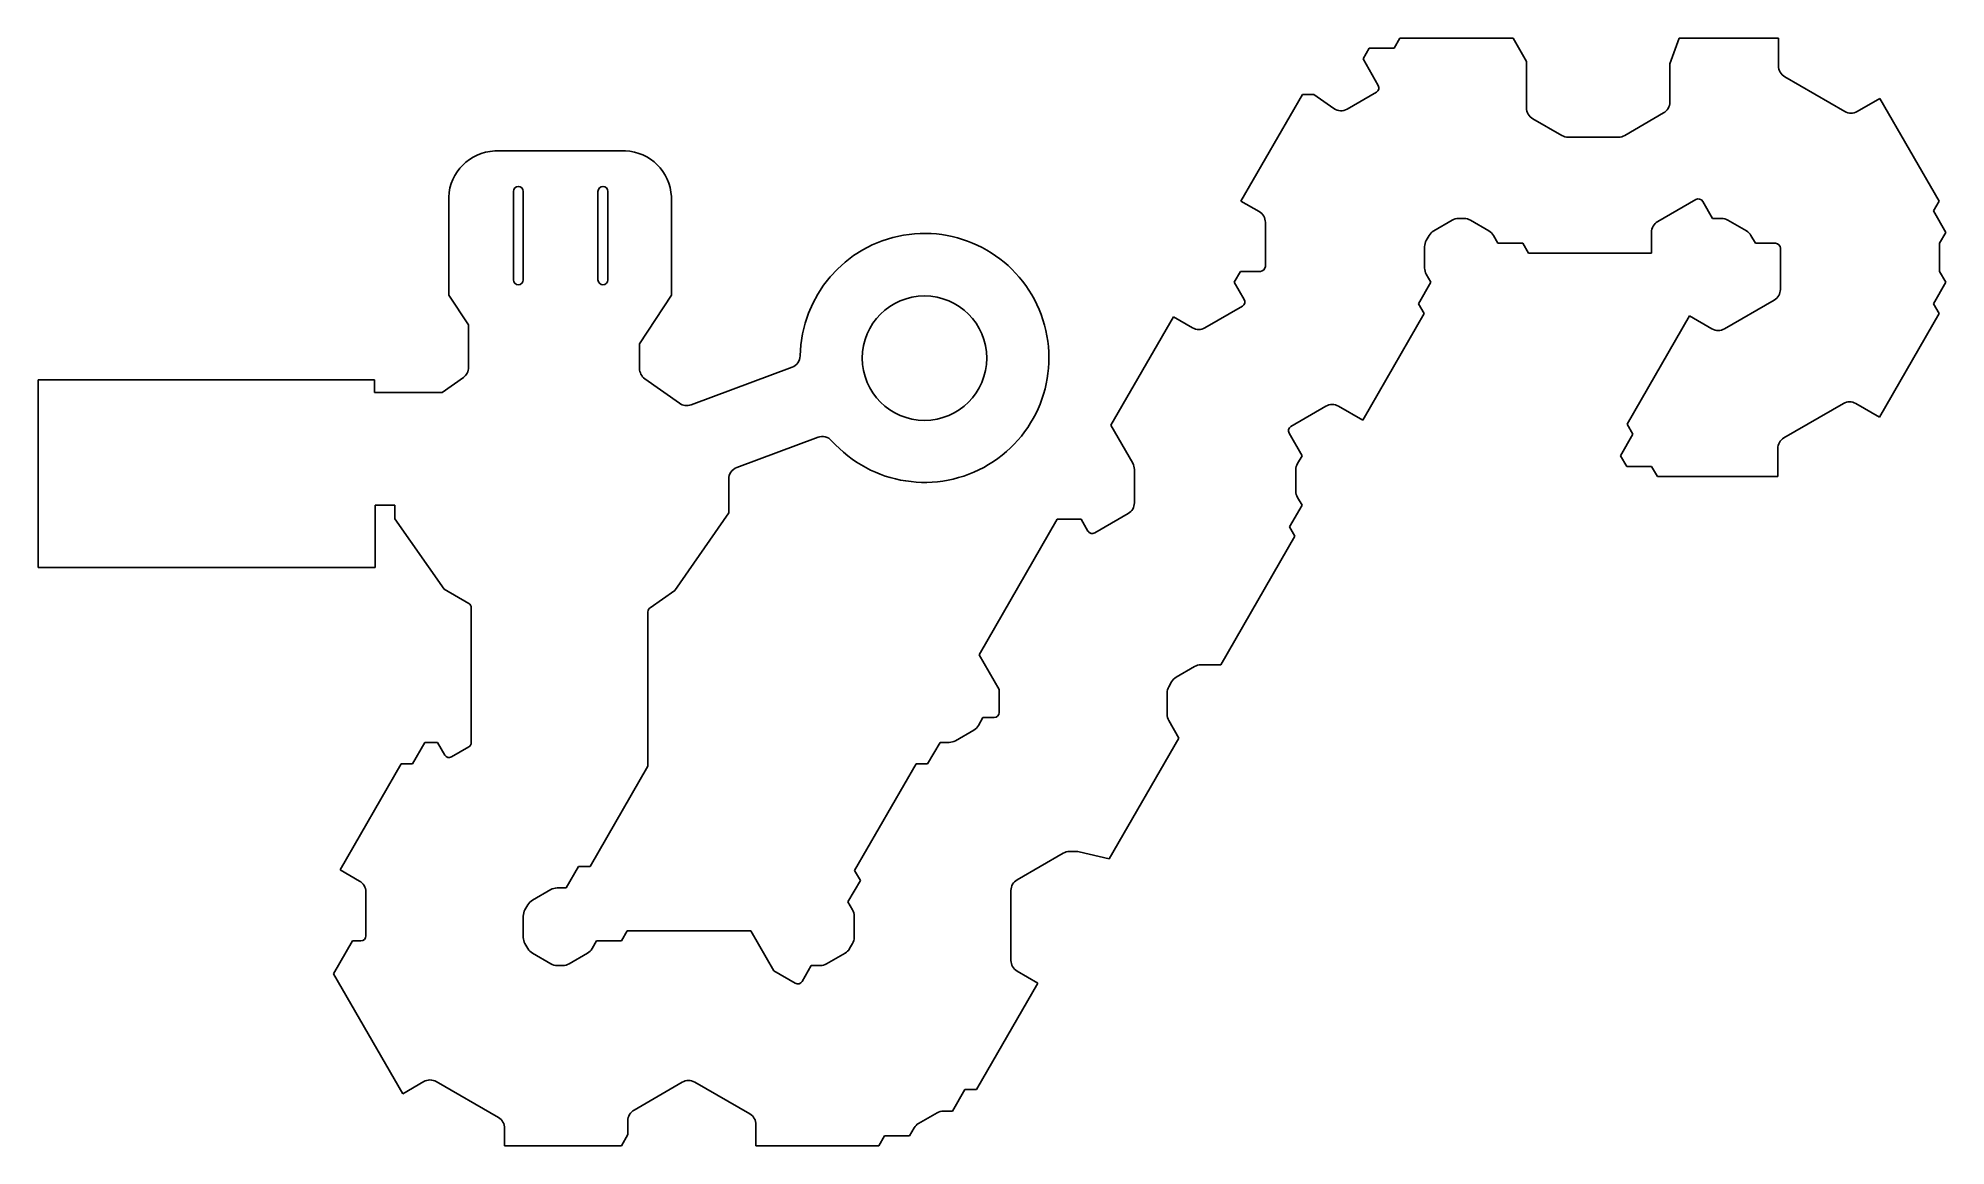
# Model space of a CAD drawing. Header units: millimetres. Extents: x 121.4 to 198.1, y -113.6 to -69.1.
import ezdxf

# ---------------------------------------------------------------- set-up
doc = ezdxf.new("R2010")
doc.units = ezdxf.units.MM
doc.layers.get('0').update_dxf_attribs({"linetype": 'CONTINUOUS'})

msp = doc.modelspace()

# ---------------------------------------------------------------- linework, layer by layer
for p, q in [((174.898, -69.473), (174.648, -69.906)), ((175.898, -69.473), (174.898, -69.473)), ((176.129, -69.073), (175.898, -69.473)), ((180.68, -69.073), (176.129, -69.073)), ((181.22, -70.01), (180.68, -69.073)), ((187.362, -69.07), (186.978, -70.105)), ((191.349, -69.07), (187.362, -69.07)), ((191.349, -70.186), (191.349, -69.07)), ((174.648, -69.906), (175.262, -70.97)), ((181.22, -70.01), (181.22, -71.871)), ((186.978, -70.105), (186.978, -71.642)), ((175.189, -71.243), (174.014, -71.922)), ((194.012, -72.013), (191.599, -70.619)), ((172.211, -71.335), (169.742, -75.612)), ((172.673, -71.335), (172.211, -71.335)), ((172.673, -71.335), (173.477, -71.898)), ((195.423, -71.487), (194.512, -72.013)), ((197.805, -75.612), (195.423, -71.487)), ((181.47, -72.304), (182.645, -72.983)), ((186.729, -72.075), (185.166, -72.982)), ((139.75, -73.6), (145, -73.6)), ((184.915, -73.05), (182.895, -73.05)), ((137.9, -79.395), (137.9, -75.45)), ((146.85, -75.436), (146.85, -79.395)), ((169.742, -75.612), (170.473, -76.034)), ((186.492, -76.439), (188.027, -75.553)), ((188.301, -75.626), (188.699, -76.315)), ((197.574, -76.012), (197.805, -75.612)), ((170.723, -76.467), (170.723, -77.874)), ((177.489, -76.811), (178.232, -76.382)), ((178.482, -76.315), (178.714, -76.315)), ((178.964, -76.382), (179.707, -76.811)), ((188.699, -76.315), (189.065, -76.315)), ((189.315, -76.382), (190.058, -76.811)), ((198.074, -76.878), (197.574, -76.012)), ((177.19, -77.195), (177.306, -76.994)), ((179.89, -76.994), (180.073, -77.311)), ((180.073, -77.311), (181.073, -77.311)), ((181.073, -77.311), (181.304, -77.711)), ((186.242, -77.711), (186.242, -76.872)), ((190.241, -76.994), (190.424, -77.311)), ((190.424, -77.311), (191.224, -77.311)), ((197.824, -77.311), (198.074, -76.878)), ((197.824, -77.311), (197.824, -78.437)), ((170.723, -77.874), (170.723, -78.237)), ((177.123, -78.303), (177.123, -77.445)), ((181.304, -77.711), (186.242, -77.711)), ((191.424, -77.511), (191.424, -77.874)), ((191.424, -77.874), (191.424, -79.161)), ((169.723, -78.437), (169.473, -78.87)), ((169.473, -78.87), (169.873, -79.563)), ((170.523, -78.437), (169.723, -78.437)), ((176.873, -79.736), (177.373, -78.87)), ((177.373, -78.87), (177.19, -78.553)), ((197.574, -79.736), (198.074, -78.87)), ((198.074, -78.87), (197.824, -78.437)), ((137.9, -79.395), (138.7, -80.58)), ((145.572, -81.344), (146.85, -79.395)), ((177.104, -80.136), (176.873, -79.736)), ((191.174, -79.594), (189.174, -80.749)), ((197.805, -80.136), (197.574, -79.736)), ((167.028, -80.26), (164.511, -84.619)), ((167.797, -80.704), (167.028, -80.26)), ((169.8, -79.837), (168.297, -80.704)), ((174.635, -84.413), (177.104, -80.136)), ((187.776, -80.23), (185.268, -84.576)), ((188.674, -80.749), (187.776, -80.23)), ((195.403, -84.295), (197.805, -80.136)), ((138.7, -80.58), (138.7, -82.291)), ((145.572, -82.342), (145.572, -81.344)), ((134.92, -82.8), (121.4, -82.8)), ((121.4, -82.8), (121.4, -90.33)), ((134.92, -82.8), (134.92, -83.3)), ((138.489, -82.699), (137.64, -83.3)), ((147.177, -83.738), (145.783, -82.751)), ((151.7, -82.29), (147.64, -83.799)), ((134.92, -83.3), (137.64, -83.3)), ((171.749, -84.664), (173.159, -83.85)), ((173.659, -83.85), (174.635, -84.413)), ((191.568, -85.124), (193.954, -83.747)), ((194.454, -83.747), (195.403, -84.295)), ((149.479, -86.316), (152.744, -85.103)), ((164.511, -84.619), (165.393, -86.147)), ((172.198, -85.842), (171.676, -84.937)), ((185.499, -84.976), (184.999, -85.842)), ((185.268, -84.576), (185.499, -84.976)), ((172.015, -86.159), (172.198, -85.842)), ((184.999, -85.842), (185.249, -86.275)), ((191.318, -86.675), (191.318, -85.557)), ((165.46, -86.397), (165.46, -87.734)), ((171.948, -87.267), (171.948, -86.409)), ((185.249, -86.275), (186.249, -86.275)), ((186.249, -86.275), (186.479, -86.675)), ((149.153, -88.134), (149.153, -86.785)), ((186.479, -86.675), (191.318, -86.675)), ((135.74, -87.83), (134.94, -87.83)), ((134.94, -87.83), (134.94, -90.33)), ((135.74, -88.38), (135.74, -87.83)), ((146.984, -91.256), (149.153, -88.134)), ((165.21, -88.167), (163.869, -88.942)), ((171.698, -88.7), (172.198, -87.834)), ((172.198, -87.834), (172.015, -87.517)), ((135.74, -88.38), (137.716, -91.201)), ((162.362, -88.397), (159.216, -93.845)), ((163.323, -88.397), (162.362, -88.397)), ((163.595, -88.869), (163.323, -88.397)), ((171.914, -89.075), (171.698, -88.7)), ((168.931, -94.242), (171.914, -89.075)), ((121.4, -90.33), (134.94, -90.33)), ((137.716, -91.201), (138.71, -91.776)), ((138.81, -91.949), (138.81, -96.102)), ((145.992, -91.95), (146.984, -91.256)), ((145.907, -96.102), (145.907, -92.114)), ((159.216, -93.845), (160.021, -95.24)), ((168.132, -94.242), (168.498, -94.242)), ((168.498, -94.242), (168.931, -94.242)), ((166.84, -95.122), (166.956, -94.921)), ((167.139, -94.738), (167.882, -94.309)), ((160.021, -95.24), (160.021, -96.164)), ((166.773, -96.23), (166.773, -95.372)), ((138.81, -96.664), (138.81, -96.102)), ((145.907, -96.664), (145.907, -96.102)), ((159.373, -96.364), (159.19, -96.681)), ((159.821, -96.364), (159.373, -96.364)), ((167.246, -97.183), (166.84, -96.48)), ((136.947, -97.36), (136.447, -98.226)), ((137.447, -97.36), (136.947, -97.36)), ((137.74, -97.867), (137.447, -97.36)), ((138.81, -96.664), (138.81, -97.365)), ((145.907, -97.517), (145.907, -96.664)), ((157.648, -97.36), (157.148, -98.226)), ((158.014, -97.36), (157.648, -97.36)), ((158.264, -97.293), (159.007, -96.864)), ((164.45, -102.03), (167.246, -97.183)), ((138.71, -97.538), (138.013, -97.94)), ((145.907, -97.517), (145.907, -97.81)), ((145.907, -97.81), (145.907, -98.317)), ((135.985, -98.226), (133.532, -102.475)), ((136.447, -98.226), (135.985, -98.226)), ((143.584, -102.34), (145.907, -98.317)), ((156.686, -98.226), (154.217, -102.503)), ((157.148, -98.226), (156.686, -98.226)), ((160.75, -102.877), (162.603, -101.807)), ((163.128, -101.74), (162.853, -101.74)), ((163.24, -101.753), (164.45, -102.03)), ((133.532, -102.475), (134.32, -102.93)), ((142.622, -103.206), (143.122, -102.34)), ((143.122, -102.34), (143.584, -102.34)), ((154.217, -102.503), (154.448, -102.903)), ((134.57, -103.363), (134.57, -105.13)), ((141.263, -103.702), (142.006, -103.273)), ((142.256, -103.206), (142.622, -103.206)), ((154.448, -102.903), (153.948, -103.769)), ((160.5, -106.115), (160.5, -103.31)), ((140.964, -104.086), (141.08, -103.885)), ((153.948, -103.769), (154.131, -104.086)), ((140.897, -104.336), (140.897, -105.194)), ((145.078, -104.928), (144.847, -105.328)), ((150.042, -104.928), (145.078, -104.928)), ((150.042, -104.928), (150.97, -106.535)), ((154.198, -105.194), (154.198, -104.336)), ((134.04, -105.33), (133.276, -106.653)), ((134.37, -105.33), (134.04, -105.33)), ((141.08, -105.645), (140.964, -105.444)), ((143.847, -105.328), (143.664, -105.645)), ((144.847, -105.328), (143.847, -105.328)), ((154.131, -105.444), (154.015, -105.645)), ((141.263, -105.828), (142.006, -106.257)), ((142.488, -106.324), (142.256, -106.324)), ((142.738, -106.257), (143.481, -105.828)), ((150.97, -106.535), (151.832, -107.033)), ((152.472, -106.324), (152.105, -106.96)), ((152.839, -106.324), (152.472, -106.324)), ((153.089, -106.257), (153.832, -105.828)), ((161.579, -107.027), (160.75, -106.548)), ((133.276, -106.653), (136.058, -111.471)), ((159.11, -111.303), (161.579, -107.027)), ((136.058, -111.471), (136.899, -110.986)), ((137.399, -110.986), (139.9, -112.43)), ((145.35, -112.127), (147.287, -111.009)), ((147.787, -111.009), (150, -112.286)), ((158.148, -112.169), (158.648, -111.303)), ((158.648, -111.303), (159.11, -111.303)), ((145.1, -113.117), (145.1, -112.56)), ((156.789, -112.665), (157.532, -112.236)), ((157.782, -112.169), (158.148, -112.169)), ((140.15, -112.863), (140.15, -113.565)), ((144.841, -113.565), (145.1, -113.117)), ((150.25, -112.719), (150.25, -113.565)), ((155.192, -113.565), (155.422, -113.165)), ((155.422, -113.165), (156.422, -113.165)), ((156.422, -113.165), (156.606, -112.848)), ((140.15, -113.565), (144.841, -113.565)), ((150.25, -113.565), (155.192, -113.565))]:
    msp.add_line(p, q)
for points in [[(140.5, -78.775, 1), (140.9, -78.775), (140.9, -75.225, 1), (140.5, -75.225)], [(144.3, -75.225, 1), (143.9, -75.225), (143.9, -78.775, 1), (144.3, -78.775)]]:
    msp.add_lwpolyline(points, format="xyb", close=True)
msp.add_circle((157.024, -81.922), 2.5)
for centre, radius, start, end in [((191.849, -70.186), 0.5, 179.99996, 240), ((175.089, -71.07), 0.2, -60.00002, 29.99998), ((173.764, -71.489), 0.5, 234.99999, 299.99998), ((181.72, -71.871), 0.5, 180, 239.99942), ((186.478, -71.642), 0.5, -59.86551, 0), ((194.262, -71.58), 0.5, 240, 299.99999), ((139.831, -75.531), 1.932, 92.3878, 177.6122), ((144.935, -75.516), 1.917, 2.38745, 88.05659), ((182.895, -72.55), 0.5, 239.99942, 270), ((184.915, -72.55), 0.5, 270, 300.13449), ((188.127, -75.726), 0.2, 30.00006, 119.99999), ((170.223, -76.467), 0.5, 0.00003, 60), ((178.482, -76.815), 0.5, 90, 119.99995), ((178.714, -76.815), 0.5, 59.99998, 90), ((186.742, -76.872), 0.5, 119.99999, 180), ((189.065, -76.815), 0.5, 59.99998, 90), ((157.025, -81.914), 5, -138.32027, 179.03245), ((177.623, -77.445), 0.5, 150.00009, 180), ((177.739, -77.244), 0.5, 119.99995, 150.00009), ((179.457, -77.244), 0.5, 29.99998, 59.99998), ((189.808, -77.244), 0.5, 29.99998, 59.99998), ((191.224, -77.511), 0.2, 0, 89.99994), ((170.523, -78.237), 0.2, -90, 0), ((177.623, -78.303), 0.5, 180, 210.00008), ((169.7, -79.663), 0.2, -60.00001, 29.99997), ((190.924, -79.161), 0.5, 299.99998, 360), ((168.047, -80.271), 0.5, 240.00004, 299.99999), ((188.924, -80.316), 0.5, 240.00001, 299.99998), ((151.526, -81.821), 0.5, 290.36293, 359.02962), ((138.2, -82.291), 0.5, 305.28121, 360), ((146.072, -82.343), 0.5, 179.99324, 234.72202), ((147.466, -83.33), 0.5, 234.70999, 290.3553), ((173.409, -84.283), 0.5, 60, 119.99999), ((194.204, -84.18), 0.5, 59.99998, 120.00001), ((152.917, -85.571), 0.5, 41.67884, 110.35785), ((171.849, -84.837), 0.2, 119.99999, 209.99997), ((191.818, -85.557), 0.5, 120.00001, 180), ((149.653, -86.785), 0.5, 110.38641, 180.01009), ((164.96, -86.397), 0.5, 0, 30.00002), ((172.448, -86.409), 0.5, 150.00007, 180.00005), ((172.448, -87.267), 0.5, 180.00005, 209.99998), ((164.96, -87.734), 0.5, 299.99998, 360), ((163.769, -88.769), 0.2, 210.00006, 299.99998), ((138.61, -91.949), 0.2, 0, 59.99999), ((146.107, -92.114), 0.2, 125.00002, 180), ((168.132, -94.742), 0.5, 90, 120.00004), ((167.389, -95.171), 0.5, 120.00004, 149.99998), ((167.273, -95.372), 0.5, 149.99998, 180), ((159.821, -96.164), 0.2, 270, 360), ((167.273, -96.23), 0.5, 180, 209.99983), ((138.61, -97.365), 0.2, -59.99997, 0), ((158.014, -96.86), 0.5, 270, 300.00002), ((158.757, -96.431), 0.5, 300.00002, 329.99986), ((137.913, -97.767), 0.2, 210.00003, 300.00003), ((162.853, -102.24), 0.5, 90, 120), ((163.128, -102.24), 0.5, 77.09166, 90), ((134.07, -103.363), 0.5, 0, 60.00001), ((142.256, -103.706), 0.5, 89.99989, 120.00008), ((161, -103.31), 0.5, 120, 180), ((141.397, -104.336), 0.5, 150.00002, 180), ((141.513, -104.135), 0.5, 120.00008, 150.00002), ((153.698, -104.336), 0.5, -0.00005, 29.99998), ((134.37, -105.13), 0.2, 270, 360), ((141.397, -105.194), 0.5, 180, 209.99998), ((141.513, -105.395), 0.5, 209.99998, 239.99998), ((143.231, -105.395), 0.5, 300.00002, 329.99992), ((153.582, -105.395), 0.5, 300.00003, 330.00006), ((153.698, -105.194), 0.5, 330.00006, 359.99995), ((142.256, -105.824), 0.5, 239.99998, 270), ((142.488, -105.824), 0.5, 270, 300.00002), ((152.839, -105.824), 0.5, 270, 300.00003), ((161, -106.115), 0.5, 180, 240.00002), ((151.932, -106.86), 0.2, 240.00001, 329.99997), ((137.149, -111.419), 0.5, 60.00001, 120), ((147.537, -111.442), 0.5, 60.00001, 120), ((139.65, -112.863), 0.5, 0, 60.00001), ((145.6, -112.56), 0.5, 120, 180), ((149.75, -112.719), 0.5, 0, 60.00001), ((157.039, -113.098), 0.5, 120.00006, 149.99986), ((157.782, -112.669), 0.5, 90, 120.00006)]:
    msp.add_arc(centre, radius, start, end)

doc.saveas('drawing.dxf')
